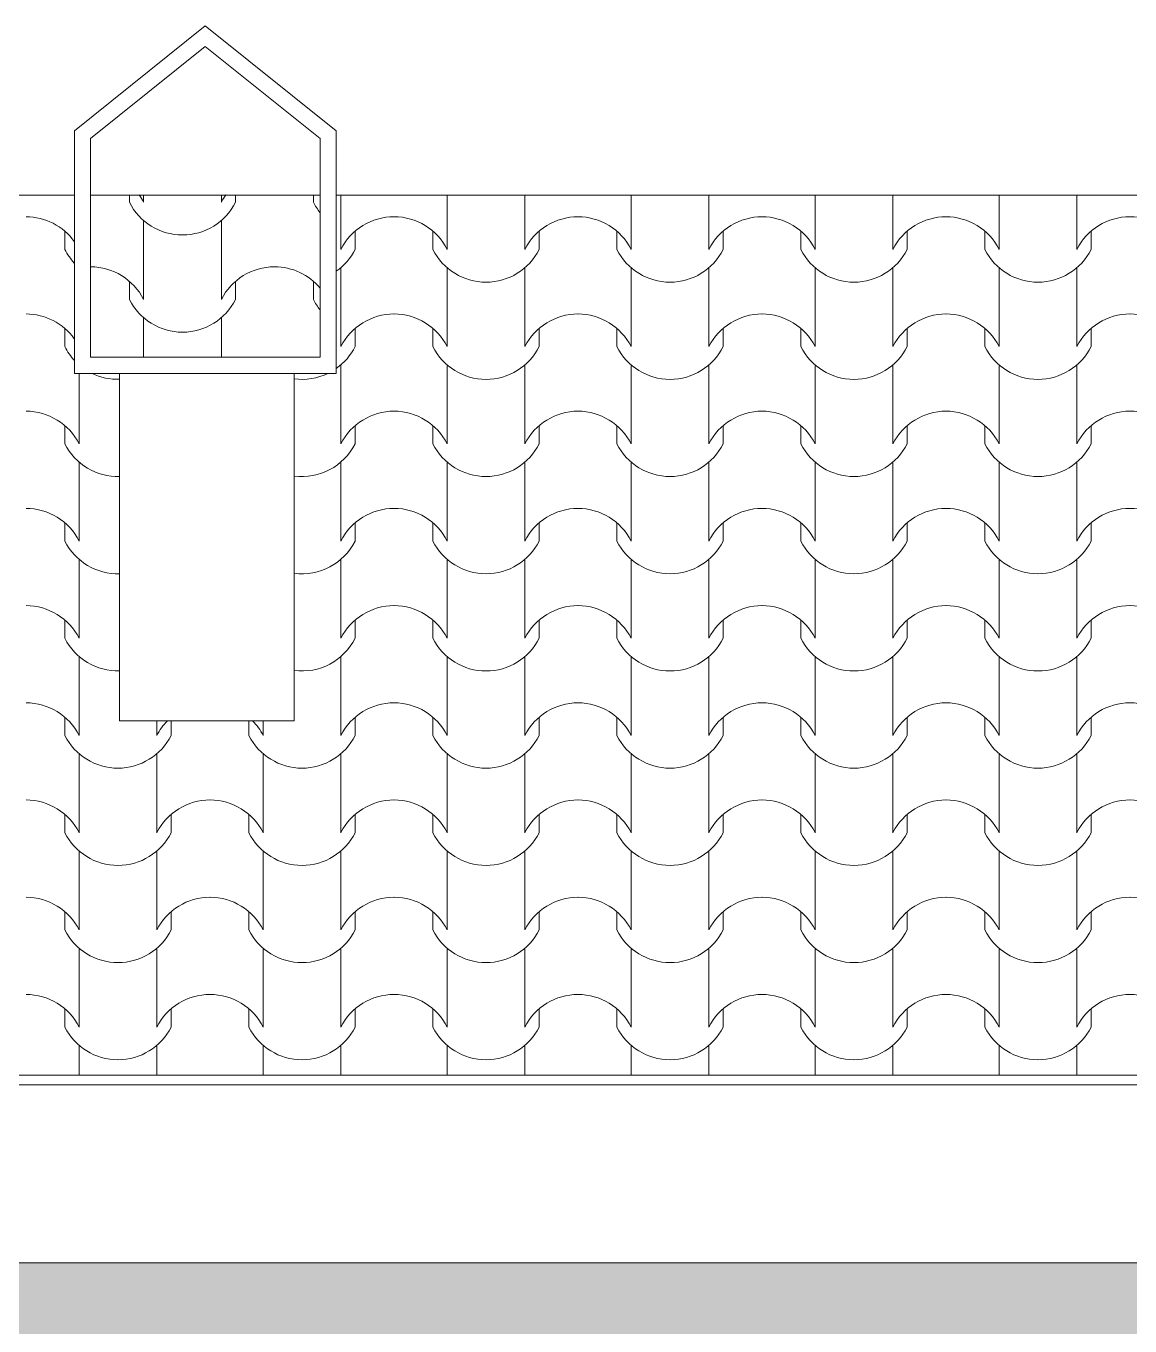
# Model space of a CAD drawing. Header units: millimetres. Extents: x 2791058 to 2855058, y -67651 to -18651.
# Drawn here: x 2814539 to 2816246, y -29870 to -27859 of the extents above; entities that cross this region are included whole.
import ezdxf

# ---------------------------------------------------------------- set-up
doc = ezdxf.new("R2010")
doc.units = ezdxf.units.MM
doc.header["$MEASUREMENT"] = 0
for name, color, linetype, lineweight in [('Exterior walls_Pen_No__1', 7, 'Continuous', 0), ('Exterior walls_Pen_No__80', 3, 'Continuous', 0), ('Shell - Roof_Pen_No__21', 7, 'Continuous', 0), ('Structural - Bearing_Pen_No__1', 7, 'Continuous', 0)]:
    doc.layers.add(name, color=color, linetype=linetype, lineweight=lineweight)
doc.layers.add('Structural - Bearing_Pen_No__62', color=7, linetype='Continuous', lineweight=0, true_color=0xaaaaaa)

# ---------------------------------------------------------------- blocks, each defined once
blk = doc.blocks.new('*X4', base_point=(2247653.8, -76425))
at = {"layer": 'Structural - Bearing_Pen_No__62', "color": 253, "linetype": 'Continuous', "lineweight": 0, "true_color": 0xaaaaaa}
for p, q in [((2815025.5, -28120.8), (2815025.5, -28144)), ((2815189.8, -28120.8), (2815189.8, -28144)), ((2815310, -28120.8), (2815310, -28144)), ((2815474.2, -28120.8), (2815474.2, -28144)), ((2815594.5, -28120.8), (2815594.5, -28144)), ((2815758.7, -28120.8), (2815758.7, -28144)), ((2815879, -28120.8), (2815879, -28144)), ((2816043.2, -28120.8), (2816043.2, -28144)), ((2816163.4, -28120.8), (2816163.4, -28144)), ((2815025.5, -28144), (2815025.5, -28205)), ((2815189.8, -28144), (2815189.8, -28205)), ((2815310, -28144), (2815310, -28205)), ((2815474.2, -28144), (2815474.2, -28205)), ((2815594.5, -28144), (2815594.5, -28205)), ((2815758.7, -28144), (2815758.7, -28205)), ((2815879, -28144), (2815879, -28205)), ((2816043.2, -28144), (2816043.2, -28205)), ((2816163.4, -28144), (2816163.4, -28205)), ((2814598.8, -28176.9), (2814598.8, -28205)), ((2815047.5, -28176.9), (2815047.5, -28205)), ((2815167.8, -28176.9), (2815167.8, -28205)), ((2815332, -28176.9), (2815332, -28205)), ((2815452.2, -28176.9), (2815452.2, -28205)), ((2815616.5, -28176.9), (2815616.5, -28205)), ((2815736.7, -28176.9), (2815736.7, -28205)), ((2815901, -28176.9), (2815901, -28205)), ((2816021.2, -28176.9), (2816021.2, -28205)), ((2816185.4, -28176.9), (2816185.4, -28205)), ((2815025.5, -28233.4), (2815025.5, -28294.3)), ((2815189.8, -28233.4), (2815189.8, -28294.3)), ((2815310, -28233.4), (2815310, -28294.3)), ((2815474.2, -28233.4), (2815474.2, -28294.3)), ((2815594.5, -28233.4), (2815594.5, -28294.3)), ((2815758.7, -28233.4), (2815758.7, -28294.3)), ((2815879, -28233.4), (2815879, -28294.3)), ((2816043.2, -28233.4), (2816043.2, -28294.3)), ((2816163.4, -28233.4), (2816163.4, -28294.3)), ((2815025.5, -28294.3), (2815025.5, -28355.3)), ((2815189.8, -28294.3), (2815189.8, -28355.3)), ((2815310, -28294.3), (2815310, -28355.3)), ((2815474.2, -28294.3), (2815474.2, -28355.3)), ((2815594.5, -28294.3), (2815594.5, -28355.3)), ((2815758.7, -28294.3), (2815758.7, -28355.3)), ((2815879, -28294.3), (2815879, -28355.3)), ((2816043.2, -28294.3), (2816043.2, -28355.3)), ((2816163.4, -28294.3), (2816163.4, -28355.3)), ((2814598.8, -28327.3), (2814598.8, -28355.3)), ((2815047.5, -28327.3), (2815047.5, -28355.3)), ((2815167.8, -28327.3), (2815167.8, -28355.3)), ((2815332, -28327.3), (2815332, -28355.3)), ((2815452.2, -28327.3), (2815452.2, -28355.3)), ((2815616.5, -28327.3), (2815616.5, -28355.3)), ((2815736.7, -28327.3), (2815736.7, -28355.3)), ((2815901, -28327.3), (2815901, -28355.3)), ((2816021.2, -28327.3), (2816021.2, -28355.3)), ((2816185.4, -28327.3), (2816185.4, -28355.3)), ((2815025.5, -28383.7), (2815025.5, -28444.7)), ((2815189.8, -28383.7), (2815189.8, -28444.7)), ((2815310, -28383.7), (2815310, -28444.7)), ((2815474.2, -28383.7), (2815474.2, -28444.7)), ((2815594.5, -28383.7), (2815594.5, -28444.7)), ((2815758.7, -28383.7), (2815758.7, -28444.7)), ((2815879, -28383.7), (2815879, -28444.7)), ((2816043.2, -28383.7), (2816043.2, -28444.7)), ((2816163.4, -28383.7), (2816163.4, -28444.7)), ((2814620.8, -28396.7), (2814620.8, -28444.7)), ((2814620.8, -28444.7), (2814620.8, -28505.6)), ((2815025.5, -28444.7), (2815025.5, -28505.6)), ((2815189.8, -28444.7), (2815189.8, -28505.6)), ((2815310, -28444.7), (2815310, -28505.6)), ((2815474.2, -28444.7), (2815474.2, -28505.6)), ((2815594.5, -28444.7), (2815594.5, -28505.6)), ((2815758.7, -28444.7), (2815758.7, -28505.6)), ((2815879, -28444.7), (2815879, -28505.6)), ((2816043.2, -28444.7), (2816043.2, -28505.6)), ((2816163.4, -28444.7), (2816163.4, -28505.6)), ((2814598.8, -28477.6), (2814598.8, -28505.6)), ((2815047.5, -28477.6), (2815047.5, -28505.6)), ((2815167.8, -28477.6), (2815167.8, -28505.6)), ((2815332, -28477.6), (2815332, -28505.6)), ((2815452.2, -28477.6), (2815452.2, -28505.6)), ((2815616.5, -28477.6), (2815616.5, -28505.6)), ((2815736.7, -28477.6), (2815736.7, -28505.6)), ((2815901, -28477.6), (2815901, -28505.6)), ((2816021.2, -28477.6), (2816021.2, -28505.6)), ((2816185.4, -28477.6), (2816185.4, -28505.6)), ((2814620.8, -28534), (2814620.8, -28595)), ((2815025.5, -28534), (2815025.5, -28595)), ((2815189.8, -28534), (2815189.8, -28595)), ((2815310, -28534), (2815310, -28595)), ((2815474.2, -28534), (2815474.2, -28595)), ((2815594.5, -28534), (2815594.5, -28595)), ((2815758.7, -28534), (2815758.7, -28595)), ((2815879, -28534), (2815879, -28595)), ((2816043.2, -28534), (2816043.2, -28595)), ((2816163.4, -28534), (2816163.4, -28595)), ((2814620.8, -28595), (2814620.8, -28656)), ((2815025.5, -28595), (2815025.5, -28656)), ((2815189.8, -28595), (2815189.8, -28656)), ((2815310, -28595), (2815310, -28656)), ((2815474.2, -28595), (2815474.2, -28656)), ((2815594.5, -28595), (2815594.5, -28656)), ((2815758.7, -28595), (2815758.7, -28656)), ((2815879, -28595), (2815879, -28656)), ((2816043.2, -28595), (2816043.2, -28656)), ((2816163.4, -28595), (2816163.4, -28656)), ((2814598.8, -28627.9), (2814598.8, -28656)), ((2815047.5, -28627.9), (2815047.5, -28656)), ((2815167.8, -28627.9), (2815167.8, -28656)), ((2815332, -28627.9), (2815332, -28656)), ((2815452.2, -28627.9), (2815452.2, -28656)), ((2815616.5, -28627.9), (2815616.5, -28656)), ((2815736.7, -28627.9), (2815736.7, -28656)), ((2815901, -28627.9), (2815901, -28656)), ((2816021.2, -28627.9), (2816021.2, -28656)), ((2816185.4, -28627.9), (2816185.4, -28656)), ((2814620.8, -28684.4), (2814620.8, -28745.3)), ((2815025.5, -28684.4), (2815025.5, -28745.3)), ((2815189.8, -28684.4), (2815189.8, -28745.3)), ((2815310, -28684.4), (2815310, -28745.3)), ((2815474.2, -28684.4), (2815474.2, -28745.3)), ((2815594.5, -28684.4), (2815594.5, -28745.3)), ((2815758.7, -28684.4), (2815758.7, -28745.3)), ((2815879, -28684.4), (2815879, -28745.3)), ((2816043.2, -28684.4), (2816043.2, -28745.3)), ((2816163.4, -28684.4), (2816163.4, -28745.3)), ((2814620.8, -28745.3), (2814620.8, -28806.3)), ((2815025.5, -28745.3), (2815025.5, -28806.3)), ((2815189.8, -28745.3), (2815189.8, -28806.3)), ((2815310, -28745.3), (2815310, -28806.3)), ((2815474.2, -28745.3), (2815474.2, -28806.3)), ((2815594.5, -28745.3), (2815594.5, -28806.3)), ((2815758.7, -28745.3), (2815758.7, -28806.3)), ((2815879, -28745.3), (2815879, -28806.3)), ((2816043.2, -28745.3), (2816043.2, -28806.3)), ((2816163.4, -28745.3), (2816163.4, -28806.3)), ((2814598.8, -28778.3), (2814598.8, -28806.3)), ((2815047.5, -28778.3), (2815047.5, -28806.3)), ((2815167.8, -28778.3), (2815167.8, -28806.3)), ((2815332, -28778.3), (2815332, -28806.3)), ((2815452.2, -28778.3), (2815452.2, -28806.3)), ((2815616.5, -28778.3), (2815616.5, -28806.3)), ((2815736.7, -28778.3), (2815736.7, -28806.3)), ((2815901, -28778.3), (2815901, -28806.3)), ((2816021.2, -28778.3), (2816021.2, -28806.3)), ((2816185.4, -28778.3), (2816185.4, -28806.3)), ((2814620.8, -28834.7), (2814620.8, -28895.7)), ((2815025.5, -28834.7), (2815025.5, -28895.7)), ((2815189.8, -28834.7), (2815189.8, -28895.7)), ((2815310, -28834.7), (2815310, -28895.7)), ((2815474.2, -28834.7), (2815474.2, -28895.7)), ((2815594.5, -28834.7), (2815594.5, -28895.7)), ((2815758.7, -28834.7), (2815758.7, -28895.7)), ((2815879, -28834.7), (2815879, -28895.7)), ((2816043.2, -28834.7), (2816043.2, -28895.7)), ((2816163.4, -28834.7), (2816163.4, -28895.7)), ((2814620.8, -28895.7), (2814620.8, -28956.6)), ((2815025.5, -28895.7), (2815025.5, -28956.6)), ((2815189.8, -28895.7), (2815189.8, -28956.6)), ((2815310, -28895.7), (2815310, -28956.6)), ((2815474.2, -28895.7), (2815474.2, -28956.6)), ((2815594.5, -28895.7), (2815594.5, -28956.6)), ((2815758.7, -28895.7), (2815758.7, -28956.6)), ((2815879, -28895.7), (2815879, -28956.6)), ((2816043.2, -28895.7), (2816043.2, -28956.6)), ((2816163.4, -28895.7), (2816163.4, -28956.6)), ((2814598.8, -28928.6), (2814598.8, -28956.6)), ((2815047.5, -28928.6), (2815047.5, -28956.6)), ((2815167.8, -28928.6), (2815167.8, -28956.6)), ((2815332, -28928.6), (2815332, -28956.6)), ((2815452.2, -28928.6), (2815452.2, -28956.6)), ((2815616.5, -28928.6), (2815616.5, -28956.6)), ((2815736.7, -28928.6), (2815736.7, -28956.6)), ((2815901, -28928.6), (2815901, -28956.6)), ((2816021.2, -28928.6), (2816021.2, -28956.6)), ((2816185.4, -28928.6), (2816185.4, -28956.6)), ((2814741, -28933.9), (2814741, -28956.6)), ((2814763, -28933.9), (2814763, -28956.6)), ((2814883.3, -28933.9), (2814883.3, -28956.6)), ((2814905.3, -28933.9), (2814905.3, -28956.6)), ((2814620.8, -28985), (2814620.8, -29046)), ((2814741, -28985), (2814741, -29046)), ((2814905.3, -28985), (2814905.3, -29046)), ((2815025.5, -28985), (2815025.5, -29046)), ((2815189.8, -28985), (2815189.8, -29046)), ((2815310, -28985), (2815310, -29046)), ((2815474.2, -28985), (2815474.2, -29046)), ((2815594.5, -28985), (2815594.5, -29046)), ((2815758.7, -28985), (2815758.7, -29046)), ((2815879, -28985), (2815879, -29046)), ((2816043.2, -28985), (2816043.2, -29046)), ((2816163.4, -28985), (2816163.4, -29046)), ((2814620.8, -29046), (2814620.8, -29107)), ((2814741, -29046), (2814741, -29107)), ((2814905.3, -29046), (2814905.3, -29107)), ((2815025.5, -29046), (2815025.5, -29107)), ((2815189.8, -29046), (2815189.8, -29107)), ((2815310, -29046), (2815310, -29107)), ((2815474.2, -29046), (2815474.2, -29107)), ((2815594.5, -29046), (2815594.5, -29107)), ((2815758.7, -29046), (2815758.7, -29107)), ((2815879, -29046), (2815879, -29107)), ((2816043.2, -29046), (2816043.2, -29107)), ((2816163.4, -29046), (2816163.4, -29107)), ((2814598.8, -29079), (2814598.8, -29107)), ((2814763, -29079), (2814763, -29107)), ((2814883.3, -29079), (2814883.3, -29107)), ((2815047.5, -29079), (2815047.5, -29107)), ((2815167.8, -29079), (2815167.8, -29107)), ((2815332, -29079), (2815332, -29107)), ((2815452.2, -29079), (2815452.2, -29107)), ((2815616.5, -29079), (2815616.5, -29107)), ((2815736.7, -29079), (2815736.7, -29107)), ((2815901, -29079), (2815901, -29107)), ((2816021.2, -29079), (2816021.2, -29107)), ((2816185.4, -29079), (2816185.4, -29107)), ((2814620.8, -29135.4), (2814620.8, -29196.3)), ((2814741, -29135.4), (2814741, -29196.3)), ((2814905.3, -29135.4), (2814905.3, -29196.3)), ((2815025.5, -29135.4), (2815025.5, -29196.3)), ((2815189.8, -29135.4), (2815189.8, -29196.3)), ((2815310, -29135.4), (2815310, -29196.3)), ((2815474.2, -29135.4), (2815474.2, -29196.3)), ((2815594.5, -29135.4), (2815594.5, -29196.3)), ((2815758.7, -29135.4), (2815758.7, -29196.3)), ((2815879, -29135.4), (2815879, -29196.3)), ((2816043.2, -29135.4), (2816043.2, -29196.3)), ((2816163.4, -29135.4), (2816163.4, -29196.3)), ((2814620.8, -29196.3), (2814620.8, -29257.3)), ((2814741, -29196.3), (2814741, -29257.3)), ((2814905.3, -29196.3), (2814905.3, -29257.3)), ((2815025.5, -29196.3), (2815025.5, -29257.3)), ((2815189.8, -29196.3), (2815189.8, -29257.3)), ((2815310, -29196.3), (2815310, -29257.3)), ((2815474.2, -29196.3), (2815474.2, -29257.3)), ((2815594.5, -29196.3), (2815594.5, -29257.3)), ((2815758.7, -29196.3), (2815758.7, -29257.3)), ((2815879, -29196.3), (2815879, -29257.3)), ((2816043.2, -29196.3), (2816043.2, -29257.3)), ((2816163.4, -29196.3), (2816163.4, -29257.3)), ((2814598.8, -29229.3), (2814598.8, -29257.3)), ((2814763, -29229.3), (2814763, -29257.3)), ((2814883.3, -29229.3), (2814883.3, -29257.3)), ((2815047.5, -29229.3), (2815047.5, -29257.3)), ((2815167.8, -29229.3), (2815167.8, -29257.3)), ((2815332, -29229.3), (2815332, -29257.3)), ((2815452.2, -29229.3), (2815452.2, -29257.3)), ((2815616.5, -29229.3), (2815616.5, -29257.3)), ((2815736.7, -29229.3), (2815736.7, -29257.3)), ((2815901, -29229.3), (2815901, -29257.3)), ((2816021.2, -29229.3), (2816021.2, -29257.3)), ((2816185.4, -29229.3), (2816185.4, -29257.3)), ((2814620.8, -29285.7), (2814620.8, -29346.7)), ((2814741, -29285.7), (2814741, -29346.7)), ((2814905.3, -29285.7), (2814905.3, -29346.7)), ((2815025.5, -29285.7), (2815025.5, -29346.7)), ((2815189.8, -29285.7), (2815189.8, -29346.7)), ((2815310, -29285.7), (2815310, -29346.7)), ((2815474.2, -29285.7), (2815474.2, -29346.7)), ((2815594.5, -29285.7), (2815594.5, -29346.7)), ((2815758.7, -29285.7), (2815758.7, -29346.7)), ((2815879, -29285.7), (2815879, -29346.7)), ((2816043.2, -29285.7), (2816043.2, -29346.7)), ((2816163.4, -29285.7), (2816163.4, -29346.7)), ((2814620.8, -29346.7), (2814620.8, -29407.7)), ((2814741, -29346.7), (2814741, -29407.7)), ((2814905.3, -29346.7), (2814905.3, -29407.7)), ((2815025.5, -29346.7), (2815025.5, -29407.7)), ((2815189.8, -29346.7), (2815189.8, -29407.7)), ((2815310, -29346.7), (2815310, -29407.7)), ((2815474.2, -29346.7), (2815474.2, -29407.7)), ((2815594.5, -29346.7), (2815594.5, -29407.7)), ((2815758.7, -29346.7), (2815758.7, -29407.7)), ((2815879, -29346.7), (2815879, -29407.7)), ((2816043.2, -29346.7), (2816043.2, -29407.7)), ((2816163.4, -29346.7), (2816163.4, -29407.7)), ((2814598.8, -29379.6), (2814598.8, -29407.7)), ((2814763, -29379.6), (2814763, -29407.7)), ((2814883.3, -29379.6), (2814883.3, -29407.7)), ((2815047.5, -29379.6), (2815047.5, -29407.7)), ((2815167.8, -29379.6), (2815167.8, -29407.7)), ((2815332, -29379.6), (2815332, -29407.7)), ((2815452.2, -29379.6), (2815452.2, -29407.7)), ((2815616.5, -29379.6), (2815616.5, -29407.7)), ((2815736.7, -29379.6), (2815736.7, -29407.7)), ((2815901, -29379.6), (2815901, -29407.7)), ((2816021.2, -29379.6), (2816021.2, -29407.7)), ((2816185.4, -29379.6), (2816185.4, -29407.7)), ((2814620.8, -29436.1), (2814620.8, -29482)), ((2814741, -29436.1), (2814741, -29482)), ((2814905.3, -29436.1), (2814905.3, -29482)), ((2815025.5, -29436.1), (2815025.5, -29482)), ((2815189.8, -29436.1), (2815189.8, -29482)), ((2815310, -29436.1), (2815310, -29482)), ((2815474.2, -29436.1), (2815474.2, -29482)), ((2815594.5, -29436.1), (2815594.5, -29482)), ((2815758.7, -29436.1), (2815758.7, -29482)), ((2815879, -29436.1), (2815879, -29482)), ((2816043.2, -29436.1), (2816043.2, -29482)), ((2816163.4, -29436.1), (2816163.4, -29482))]:
    blk.add_line(p, q, dxfattribs=at)
for centre, radius, start, end in [((2814538.4, -28246.9), 92.5, 35.8443, 89.8295), ((2815107.9, -28246.9), 92.5, 90.1705, 153.0115), ((2815107.4, -28246.9), 92.5, 26.9885, 89.8295), ((2815392.4, -28246.9), 92.5, 90.1705, 153.0115), ((2815391.8, -28246.9), 92.5, 26.9885, 89.8295), ((2815676.9, -28246.9), 92.5, 90.1705, 153.0115), ((2815676.3, -28246.9), 92.5, 26.9885, 89.8295), ((2815961.4, -28246.9), 92.5, 90.1705, 153.0115), ((2815960.8, -28246.9), 92.5, 26.9885, 89.8295), ((2816245.8, -28246.9), 92.5, 90.1705, 153.0115), ((2816245.3, -28246.9), 92.5, 26.9885, 89.8295), ((2814680.9, -28163.7), 91.9, 206.7044, 222.699), ((2814965.4, -28163.7), 91.9, 305.1771, 333.2956), ((2815249.9, -28163.7), 91.9, 206.7044, 333.2956), ((2815534.4, -28163.7), 91.9, 206.7044, 333.2956), ((2815818.8, -28163.7), 91.9, 206.7044, 333.2956), ((2816103.3, -28163.7), 91.9, 206.7044, 333.2956), ((2814538.4, -28397.3), 92.5, 35.8443, 89.8295), ((2815107.9, -28397.3), 92.5, 90.1705, 153.0115), ((2815107.4, -28397.3), 92.5, 26.9885, 89.8295), ((2815392.4, -28397.3), 92.5, 90.1705, 153.0115), ((2815391.8, -28397.3), 92.5, 26.9885, 89.8295), ((2815676.9, -28397.3), 92.5, 90.1705, 153.0115), ((2815676.3, -28397.3), 92.5, 26.9885, 89.8295), ((2815961.4, -28397.3), 92.5, 90.1705, 153.0115), ((2815960.8, -28397.3), 92.5, 26.9885, 89.8295), ((2816245.8, -28397.3), 92.5, 90.1705, 153.0115), ((2816245.3, -28397.3), 92.5, 26.9885, 89.8295), ((2814680.9, -28314), 91.9, 206.7044, 222.699), ((2814965.4, -28314), 91.9, 305.1771, 333.2956), ((2815249.9, -28314), 91.9, 206.7044, 333.2956), ((2815534.4, -28314), 91.9, 206.7044, 333.2956), ((2815818.8, -28314), 91.9, 206.7044, 333.2956), ((2816103.3, -28314), 91.9, 206.7044, 333.2956), ((2814680.9, -28314), 91.9, 244.0777, 271.521), ((2814965.4, -28314), 91.9, 262.4742, 295.9223), ((2814538.4, -28547.6), 92.5, 26.9885, 89.8295), ((2815107.9, -28547.6), 92.5, 90.1705, 153.0115), ((2815107.4, -28547.6), 92.5, 26.9885, 89.8295), ((2815392.4, -28547.6), 92.5, 90.1705, 153.0115), ((2815391.8, -28547.6), 92.5, 26.9885, 89.8295), ((2815676.9, -28547.6), 92.5, 90.1705, 153.0115), ((2815676.3, -28547.6), 92.5, 26.9885, 89.8295), ((2815961.4, -28547.6), 92.5, 90.1705, 153.0115), ((2815960.8, -28547.6), 92.5, 26.9885, 89.8295), ((2816245.8, -28547.6), 92.5, 90.1705, 153.0115), ((2816245.3, -28547.6), 92.5, 26.9885, 89.8295), ((2814680.9, -28464.3), 91.9, 206.7044, 271.521), ((2814965.4, -28464.3), 91.9, 262.4742, 333.2956), ((2815249.9, -28464.3), 91.9, 206.7044, 333.2956), ((2815534.4, -28464.3), 91.9, 206.7044, 333.2956), ((2815818.8, -28464.3), 91.9, 206.7044, 333.2956), ((2816103.3, -28464.3), 91.9, 206.7044, 333.2956), ((2814538.4, -28697.9), 92.5, 26.9885, 89.8295), ((2815107.9, -28697.9), 92.5, 90.1705, 153.0115), ((2815107.4, -28697.9), 92.5, 26.9885, 89.8295), ((2815392.4, -28697.9), 92.5, 90.1705, 153.0115), ((2815391.8, -28697.9), 92.5, 26.9885, 89.8295), ((2815676.9, -28697.9), 92.5, 90.1705, 153.0115), ((2815676.3, -28697.9), 92.5, 26.9885, 89.8295), ((2815961.4, -28697.9), 92.5, 90.1705, 153.0115), ((2815960.8, -28697.9), 92.5, 26.9885, 89.8295), ((2816245.8, -28697.9), 92.5, 90.1705, 153.0115), ((2816245.3, -28697.9), 92.5, 26.9885, 89.8295), ((2814680.9, -28614.7), 91.9, 206.7044, 271.521), ((2814965.4, -28614.7), 91.9, 262.4742, 333.2956), ((2815249.9, -28614.7), 91.9, 206.7044, 333.2956), ((2815534.4, -28614.7), 91.9, 206.7044, 333.2956), ((2815818.8, -28614.7), 91.9, 206.7044, 333.2956), ((2816103.3, -28614.7), 91.9, 206.7044, 333.2956), ((2814538.4, -28848.3), 92.5, 26.9885, 89.8295), ((2815107.9, -28848.3), 92.5, 90.1705, 153.0115), ((2815107.4, -28848.3), 92.5, 26.9885, 89.8295), ((2815392.4, -28848.3), 92.5, 90.1705, 153.0115), ((2815391.8, -28848.3), 92.5, 26.9885, 89.8295), ((2815676.9, -28848.3), 92.5, 90.1705, 153.0115), ((2815676.3, -28848.3), 92.5, 26.9885, 89.8295), ((2815961.4, -28848.3), 92.5, 90.1705, 153.0115), ((2815960.8, -28848.3), 92.5, 26.9885, 89.8295), ((2816245.8, -28848.3), 92.5, 90.1705, 153.0115), ((2816245.3, -28848.3), 92.5, 26.9885, 89.8295), ((2814680.9, -28765), 91.9, 206.7044, 271.521), ((2814965.4, -28765), 91.9, 262.4742, 333.2956), ((2815249.9, -28765), 91.9, 206.7044, 333.2956), ((2815534.4, -28765), 91.9, 206.7044, 333.2956), ((2815818.8, -28765), 91.9, 206.7044, 333.2956), ((2816103.3, -28765), 91.9, 206.7044, 333.2956), ((2814538.4, -28998.6), 92.5, 26.9885, 89.8295), ((2815107.9, -28998.6), 92.5, 90.1705, 153.0115), ((2815107.4, -28998.6), 92.5, 26.9885, 89.8295), ((2815392.4, -28998.6), 92.5, 90.1705, 153.0115), ((2815391.8, -28998.6), 92.5, 26.9885, 89.8295), ((2815676.9, -28998.6), 92.5, 90.1705, 153.0115), ((2815676.3, -28998.6), 92.5, 26.9885, 89.8295), ((2815961.4, -28998.6), 92.5, 90.1705, 153.0115), ((2815960.8, -28998.6), 92.5, 26.9885, 89.8295), ((2816245.8, -28998.6), 92.5, 90.1705, 153.0115), ((2816245.3, -28998.6), 92.5, 26.9885, 89.8295), ((2814823.4, -28998.6), 92.5, 135.595, 153.0115), ((2814822.9, -28998.6), 92.5, 26.9885, 44.405), ((2814680.9, -28915.3), 91.9, 206.7044, 333.2956), ((2814965.4, -28915.3), 91.9, 206.7044, 333.2956), ((2815249.9, -28915.3), 91.9, 206.7044, 333.2956), ((2815534.4, -28915.3), 91.9, 206.7044, 333.2956), ((2815818.8, -28915.3), 91.9, 206.7044, 333.2956), ((2816103.3, -28915.3), 91.9, 206.7044, 333.2956), ((2814538.4, -29148.9), 92.5, 26.9885, 89.8295), ((2814823.4, -29148.9), 92.5, 90.1705, 153.0115), ((2814822.9, -29148.9), 92.5, 26.9885, 89.8295), ((2815107.9, -29148.9), 92.5, 90.1705, 153.0115), ((2815107.4, -29148.9), 92.5, 26.9885, 89.8295), ((2815392.4, -29148.9), 92.5, 90.1705, 153.0115), ((2815391.8, -29148.9), 92.5, 26.9885, 89.8295), ((2815676.9, -29148.9), 92.5, 90.1705, 153.0115), ((2815676.3, -29148.9), 92.5, 26.9885, 89.8295), ((2815961.4, -29148.9), 92.5, 90.1705, 153.0115), ((2815960.8, -29148.9), 92.5, 26.9885, 89.8295), ((2816245.8, -29148.9), 92.5, 90.1705, 153.0115), ((2816245.3, -29148.9), 92.5, 26.9885, 89.8295), ((2814680.9, -29065.7), 91.9, 206.7044, 333.2956), ((2814965.4, -29065.7), 91.9, 206.7044, 333.2956), ((2815249.9, -29065.7), 91.9, 206.7044, 333.2956), ((2815534.4, -29065.7), 91.9, 206.7044, 333.2956), ((2815818.8, -29065.7), 91.9, 206.7044, 333.2956), ((2816103.3, -29065.7), 91.9, 206.7044, 333.2956), ((2814538.4, -29299.3), 92.5, 26.9885, 89.8295), ((2814823.4, -29299.3), 92.5, 90.1705, 153.0115), ((2814822.9, -29299.3), 92.5, 26.9885, 89.8295), ((2815107.9, -29299.3), 92.5, 90.1705, 153.0115), ((2815107.4, -29299.3), 92.5, 26.9885, 89.8295), ((2815392.4, -29299.3), 92.5, 90.1705, 153.0115), ((2815391.8, -29299.3), 92.5, 26.9885, 89.8295), ((2815676.9, -29299.3), 92.5, 90.1705, 153.0115), ((2815676.3, -29299.3), 92.5, 26.9885, 89.8295), ((2815961.4, -29299.3), 92.5, 90.1705, 153.0115), ((2815960.8, -29299.3), 92.5, 26.9885, 89.8295), ((2816245.8, -29299.3), 92.5, 90.1705, 153.0115), ((2816245.3, -29299.3), 92.5, 26.9885, 89.8295), ((2814680.9, -29216), 91.9, 206.7044, 333.2956), ((2814965.4, -29216), 91.9, 206.7044, 333.2956), ((2815249.9, -29216), 91.9, 206.7044, 333.2956), ((2815534.4, -29216), 91.9, 206.7044, 333.2956), ((2815818.8, -29216), 91.9, 206.7044, 333.2956), ((2816103.3, -29216), 91.9, 206.7044, 333.2956), ((2814538.4, -29449.6), 92.5, 26.9885, 89.8295), ((2814823.4, -29449.6), 92.5, 90.1705, 153.0115), ((2814822.9, -29449.6), 92.5, 26.9885, 89.8295), ((2815107.9, -29449.6), 92.5, 90.1705, 153.0115), ((2815107.4, -29449.6), 92.5, 26.9885, 89.8295), ((2815392.4, -29449.6), 92.5, 90.1705, 153.0115), ((2815391.8, -29449.6), 92.5, 26.9885, 89.8295), ((2815676.9, -29449.6), 92.5, 90.1705, 153.0115), ((2815676.3, -29449.6), 92.5, 26.9885, 89.8295), ((2815961.4, -29449.6), 92.5, 90.1705, 153.0115), ((2815960.8, -29449.6), 92.5, 26.9885, 89.8295), ((2816245.8, -29449.6), 92.5, 90.1705, 153.0115), ((2816245.3, -29449.6), 92.5, 26.9885, 89.8295), ((2814680.9, -29366.3), 91.9, 206.7044, 333.2956), ((2814965.4, -29366.3), 91.9, 206.7044, 333.2956), ((2815249.9, -29366.3), 91.9, 206.7044, 333.2956), ((2815534.4, -29366.3), 91.9, 206.7044, 333.2956), ((2815818.8, -29366.3), 91.9, 206.7044, 333.2956), ((2816103.3, -29366.3), 91.9, 206.7044, 333.2956)]:
    blk.add_arc(centre, radius, start, end, dxfattribs=at)
blk = doc.blocks.new('Fill_2', base_point=(2247653.8, -74425))
at = {"layer": 'Structural - Bearing_Pen_No__1', "color": 7, "linetype": 'Continuous', "lineweight": 0}
for p, q in [((2814613.4, -28120.8), (2812158.4, -28120.8)), ((2814613.4, -28396.7), (2814613.4, -28120.8)), ((2816358.4, -28120.8), (2815018.4, -28120.8)), ((2815018.4, -28120.8), (2815018.4, -28396.7)), ((2814683.4, -28396.7), (2814613.4, -28396.7)), ((2814683.4, -28933.9), (2814683.4, -28396.7)), ((2815018.4, -28396.7), (2814953.4, -28396.7)), ((2814953.4, -28396.7), (2814953.4, -28933.9)), ((2814953.4, -28933.9), (2814683.4, -28933.9)), ((2811682.3, -29482), (2819628.4, -29482))]:
    blk.add_line(p, q, dxfattribs=at)
at = {"layer": 'Structural - Bearing_Pen_No__62', "color": 253, "linetype": 'Continuous', "lineweight": 0, "true_color": 0xaaaaaa}
blk.add_blockref('*X4', (2247653.8, -76425), dxfattribs=at)
blk = doc.blocks.new('*X10', base_point=(2247653.8, -76425))
at = {"layer": 'Structural - Bearing_Pen_No__62', "color": 253, "linetype": 'Continuous', "lineweight": 0, "true_color": 0xaaaaaa}
for p, q in [((2814698.5, -28120.8), (2814698.5, -28132)), ((2814720.5, -28120.8), (2814720.5, -28132)), ((2814840.7, -28120.8), (2814840.7, -28132)), ((2814862.7, -28120.8), (2814862.7, -28132)), ((2814983, -28120.8), (2814983, -28132)), ((2814720.5, -28160.4), (2814720.5, -28221.3)), ((2814840.7, -28160.4), (2814840.7, -28221.3)), ((2814720.5, -28221.3), (2814720.5, -28282.3)), ((2814840.7, -28221.3), (2814840.7, -28282.3)), ((2814698.5, -28254.3), (2814698.5, -28282.3)), ((2814862.7, -28254.3), (2814862.7, -28282.3)), ((2814983, -28254.3), (2814983, -28282.3)), ((2814720.5, -28310.7), (2814720.5, -28371.7)), ((2814840.7, -28310.7), (2814840.7, -28371.7))]:
    blk.add_line(p, q, dxfattribs=at)
for centre, radius, start, end in [((2814638.1, -28173.9), 92.5, 26.9885, 35.0749), ((2814923.1, -28173.9), 92.5, 144.9251, 153.0115), ((2814780.6, -28090.7), 91.9, 206.7044, 333.2956), ((2815065.1, -28090.7), 91.9, 206.7044, 218.723), ((2814638.1, -28324.3), 92.5, 26.9885, 89.8295), ((2814923.1, -28324.3), 92.5, 90.1705, 153.0115), ((2814922.6, -28324.3), 92.5, 40.0376, 89.8295), ((2814780.6, -28241), 91.9, 206.7044, 333.2956), ((2815065.1, -28241), 91.9, 206.7044, 218.723)]:
    blk.add_arc(centre, radius, start, end, dxfattribs=at)
blk = doc.blocks.new('Fill_5', base_point=(2247653.8, -74425))
at = {"layer": 'Structural - Bearing_Pen_No__1', "color": 7, "linetype": 'Continuous', "lineweight": 0}
for p, q in [((2814638.4, -28120.8), (2814638.4, -28371.7)), ((2814993.4, -28120.8), (2814638.4, -28120.8)), ((2814993.4, -28371.7), (2814993.4, -28120.8)), ((2814638.4, -28371.7), (2814993.4, -28371.7))]:
    blk.add_line(p, q, dxfattribs=at)
at = {"layer": 'Structural - Bearing_Pen_No__62', "color": 253, "linetype": 'Continuous', "lineweight": 0, "true_color": 0xaaaaaa}
blk.add_blockref('*X10', (2247653.8, -76425), dxfattribs=at)

msp = doc.modelspace()

# ---------------------------------------------------------------- hatches: boundary and pattern name
at = {"layer": 'Exterior walls_Pen_No__80', "linetype": 'Continuous', "lineweight": 0, "true_color": 0x7fff7f}
msp.add_hatch(color=91, dxfattribs=at).paths.add_polyline_path([(2803943.4, -29772), (2803943.4, -30072), (2804793.3, -30072), (2804793.3, -29897), (2805993.3, -29897), (2805993.3, -30072), (2806363.5, -30072), (2806363.5, -29897), (2806763.5, -29897), (2806763.5, -30072), (2808942.1, -30072), (2808942.1, -29897), (2809342.1, -29897), (2809342.1, -30072), (2809767.8, -30072), (2809767.8, -29897), (2810967.8, -29897), (2810967.8, -30072), (2812588.9, -30072), (2812588.9, -29897), (2813788.9, -29897), (2813788.9, -30072), (2814217.2, -30072), (2814217.2, -29897), (2814617.2, -29897), (2814617.2, -30072), (2816727.9, -30072), (2816727.9, -29897), (2817127.9, -29897), (2817127.9, -30072), (2817570, -30072), (2817570, -29897), (2818770, -29897), (2818770, -30072), (2819623.4, -30072), (2819623.4, -29772)])

# ---------------------------------------------------------------- linework, layer by layer
at = {"layer": 'Exterior walls_Pen_No__1', "color": 7, "linetype": 'Continuous', "lineweight": 0, "flags": 128}
msp.add_lwpolyline([(2810967.8, -30072), (2812588.9, -30072), (2812588.9, -29897), (2813788.9, -29897), (2813788.9, -30072), (2814217.2, -30072), (2814217.2, -29897), (2814617.2, -29897), (2814617.2, -30072), (2816727.9, -30072), (2816727.9, -29897), (2817127.9, -29897), (2817127.9, -30072), (2817570, -30072), (2817570, -29897), (2818770, -29897), (2818770, -30072), (2819623.4, -30072), (2819623.4, -29772), (2803943.4, -29772)], dxfattribs=at)
at = {"layer": 'Shell - Roof_Pen_No__21', "color": 7, "linetype": 'Continuous', "lineweight": 0}
for p, q in [((2814815.9, -27859.4), (2814613.4, -28021.7)), ((2814815.9, -27859.4), (2815018.4, -28021.7)), ((2814815.9, -27891.3), (2814638.4, -28033.5)), ((2814815.9, -27891.3), (2814993.4, -28033.5)), ((2814613.4, -28396.7), (2814613.4, -28021.7)), ((2815018.4, -28396.7), (2815018.4, -28021.7)), ((2814638.4, -28371.7), (2814638.4, -28033.5)), ((2814993.4, -28371.7), (2814993.4, -28033.5)), ((2814613.4, -28120.8), (2812158.4, -28120.8)), ((2814993.4, -28120.8), (2814638.4, -28120.8)), ((2816358.4, -28120.8), (2815018.4, -28120.8)), ((2814638.4, -28371.7), (2814993.4, -28371.7)), ((2814688.4, -28396.7), (2814613.4, -28396.7)), ((2814683.4, -28396.7), (2814683.4, -28933.9)), ((2814688.4, -28396.7), (2814943.4, -28396.7)), ((2814943.4, -28396.7), (2815018.4, -28396.7)), ((2814953.4, -28396.7), (2814953.4, -28933.9)), ((2814688.4, -28933.9), (2814953.4, -28933.9)), ((2811978.4, -29482), (2819828.4, -29482)), ((2811978.4, -29497), (2819828.4, -29497)), ((2811978.4, -29772), (2819803.4, -29772))]:
    msp.add_line(p, q, dxfattribs=at)

# ---------------------------------------------------------------- block references
at = {"layer": 'Structural - Bearing_Pen_No__62', "color": 253, "linetype": 'Continuous', "lineweight": 0, "true_color": 0xaaaaaa}
for name in ['Fill_2', 'Fill_5']:
    msp.add_blockref(name, (2247653.8, -74425), dxfattribs=at)

doc.saveas('drawing.dxf')
